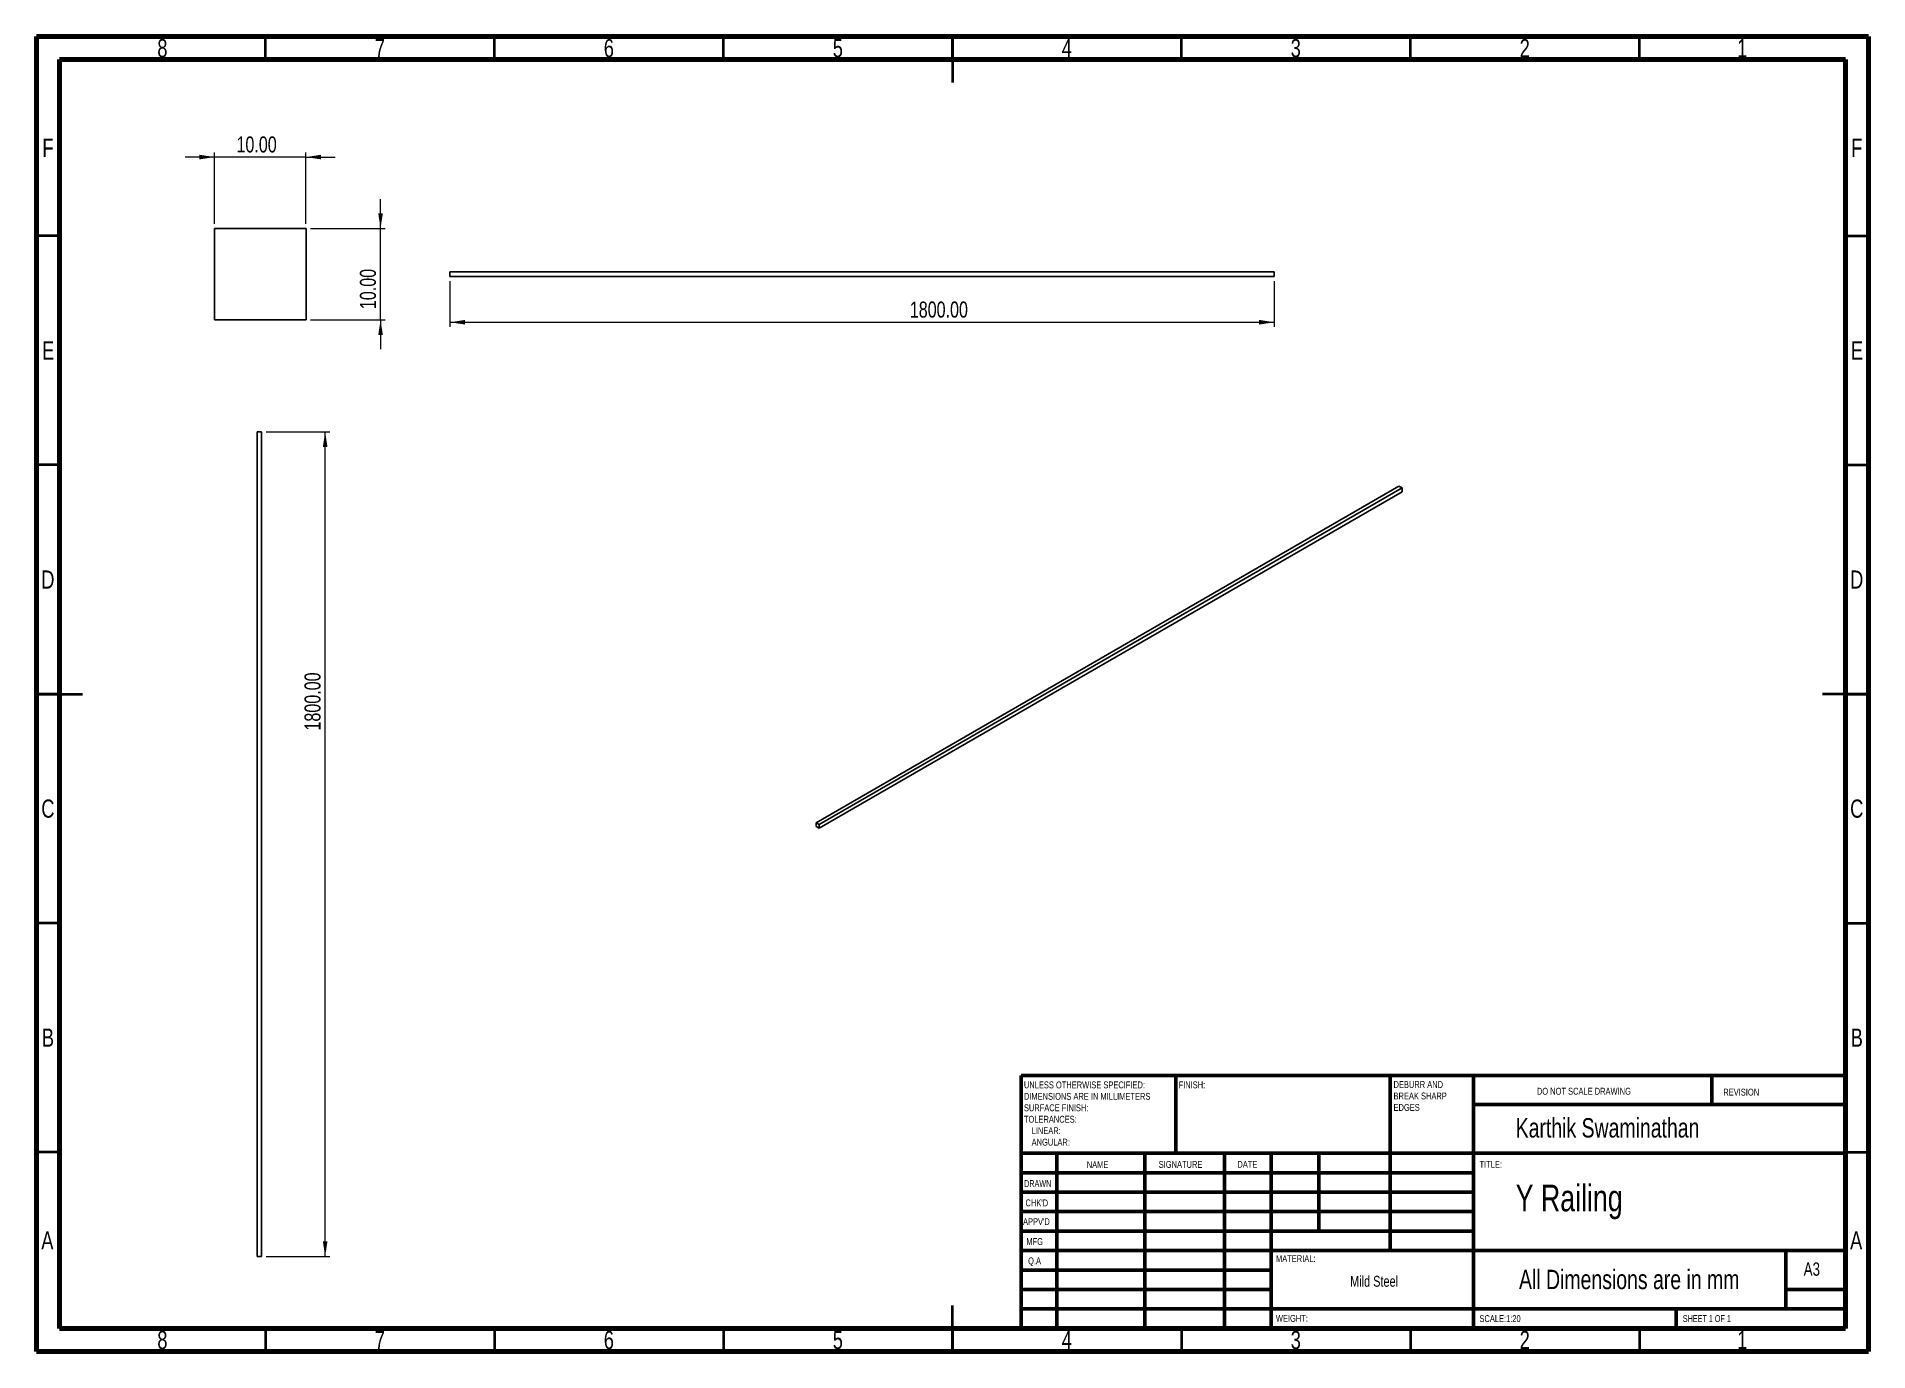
# Model space of a CAD drawing. Header units: millimetres. Extents: x 15 to 415, y 5 to 292.
import ezdxf

# ---------------------------------------------------------------- set-up
doc = ezdxf.new("R2010")
doc.units = ezdxf.units.MM
doc.styles.add('SLDTEXTSTYLE0', font='TXT', dxfattribs={"width": 0.75})
doc.styles.add('SLDTEXTSTYLE1', font='TXT', dxfattribs={"width": 0.686449})
doc.styles.add('SLDTEXTSTYLE2', font='TXT', dxfattribs={"width": 0.6875})
doc.dimstyles.new('SLDDIMSTYLE0', dxfattribs={"dimtxt": 3.5, "dimasz": 3.302, "dimexe": 0, "dimexo": 0.0625, "dimgap": 0.875, "dimtad": 1, "dimlfac": 10, "dimrnd": 1e-09, "dimzin": 4, "dimdsep": 46, "dimtxsty": 'SLDTEXTSTYLE0', "dimsah": 1, "dimcen": 0.09, "dimadec": 0, "dimazin": 1, "dimtfac": 1, "dimtofl": 0, "dimtmove": 0, "dimatfit": 3, "dimfxl": 0, "dimfrac": 2, "dimtolj": 1, "dimtzin": 12, "dimarcsym": 0})
doc.dimstyles.new('SLDDIMSTYLE1', dxfattribs={"dimtxt": 3.5, "dimasz": 3.302, "dimexe": 0, "dimexo": 0.0625, "dimgap": 0.875, "dimtad": 1, "dimlfac": 0.5, "dimrnd": 1e-09, "dimzin": 4, "dimdsep": 46, "dimtxsty": 'SLDTEXTSTYLE0', "dimsah": 1, "dimcen": 0.09, "dimadec": 0, "dimazin": 1, "dimtfac": 1, "dimtmove": 0, "dimatfit": 0, "dimfxl": 0, "dimfrac": 2, "dimtolj": 1, "dimtzin": 12, "dimarcsym": 0})

# ---------------------------------------------------------------- blocks, each defined once
blk = doc.blocks.new('SW_NOTE_0')
at = {"color": 0, "linetype": 'Continuous', "lineweight": 0, "char_height": 1.5, "attachment_point": 1, "style": 'SLDTEXTSTYLE0'}
for s, insert in [('UNLESS OTHERWISE SPECIFIED:', (0, 1.93)), ('SURFACE FINISH:', (0, -3.07)), ('DIMENSIONS ARE IN MILLIMETERS', (0, -0.57)), ('TOLERANCES:', (0, -5.57)), ('ANGULAR:', (1.69, -10.57)), ('LINEAR:', (1.69, -8.07))]:
    blk.add_mtext(s, dxfattribs=dict(at, insert=insert))
blk = doc.blocks.new('SW_NOTE_0_1')
at = {"color": 0, "linetype": 'Continuous', "lineweight": 0, "char_height": 1.5, "attachment_point": 1, "style": 'SLDTEXTSTYLE0'}
for s, insert in [('DEBURR AND', (0, 1.93)), ('BREAK SHARP', (0, -0.57)), ('EDGES', (0, -3.07))]:
    blk.add_mtext(s, dxfattribs=dict(at, insert=insert))
blk = doc.blocks.new('_D')
at = {"color": 7, "linetype": 'Continuous', "lineweight": 0}
for p, q in [((65.13, 205.73), (79.01, 205.73)), ((78.01, 25.73), (78.01, 205.73)), ((65.13, 25.73), (79.01, 25.73))]:
    blk.add_line(p, q, dxfattribs=at)
at = {"color": 7, "linetype": 'Continuous', "lineweight": 18}
for points in [[(78.01, 205.73), (77.5, 202.43), (78.51, 202.43)], [(78.01, 25.73), (78.51, 29.03), (77.5, 29.03)]]:
    blk.add_solid(points, dxfattribs=at)
at = {"color": 7, "linetype": 'Continuous', "lineweight": 18, "insert": (73.49, 140.52), "char_height": 3.5, "attachment_point": 1, "rotation": 90, "style": 'SLDTEXTSTYLE0'}
blk.add_mtext('1800.00', dxfattribs=at)
blk = doc.blocks.new('_D_1')
at = {"color": 7, "linetype": 'Continuous', "lineweight": 0}
for p, q in [((53.82, 265.71), (47.47, 265.71)), ((53.82, 251.15), (53.82, 266.71)), ((73.82, 265.71), (53.82, 265.71)), ((73.82, 251.15), (73.82, 266.71)), ((73.82, 265.71), (80.17, 265.71))]:
    blk.add_line(p, q, dxfattribs=at)
at = {"color": 7, "linetype": 'Continuous', "lineweight": 18}
for points in [[(53.82, 265.71), (50.52, 266.22), (50.52, 265.2)], [(73.82, 265.71), (77.12, 265.2), (77.12, 266.22)]]:
    blk.add_solid(points, dxfattribs=at)
at = {"color": 7, "linetype": 'Continuous', "lineweight": 18, "insert": (58.64, 270.22), "char_height": 3.5, "attachment_point": 1, "style": 'SLDTEXTSTYLE0'}
blk.add_mtext('10.00', dxfattribs=at)
blk = doc.blocks.new('_D_2')
at = {"color": 7, "linetype": 'Continuous', "lineweight": 0}
for p, q in [((90.1, 250.15), (90.1, 256.5)), ((74.82, 250.15), (91.1, 250.15)), ((90.1, 230.15), (90.1, 250.15)), ((74.82, 230.15), (91.1, 230.15)), ((90.1, 230.15), (90.1, 223.8))]:
    blk.add_line(p, q, dxfattribs=at)
at = {"color": 7, "linetype": 'Continuous', "lineweight": 18}
for points in [[(90.1, 250.15), (90.61, 253.46), (89.59, 253.46)], [(90.1, 230.15), (89.59, 226.85), (90.61, 226.85)]]:
    blk.add_solid(points, dxfattribs=at)
at = {"color": 7, "linetype": 'Continuous', "lineweight": 18, "insert": (85.59, 232.52), "char_height": 3.5, "attachment_point": 1, "rotation": 90, "style": 'SLDTEXTSTYLE0'}
blk.add_mtext('10.00', dxfattribs=at)
blk = doc.blocks.new('_D_3')
at = {"color": 7, "linetype": 'Continuous', "lineweight": 0}
for p, q in [((105.26, 238.65), (105.26, 228.65)), ((285.26, 238.65), (285.26, 228.65)), ((105.26, 229.65), (285.26, 229.65))]:
    blk.add_line(p, q, dxfattribs=at)
at = {"color": 7, "linetype": 'Continuous', "lineweight": 18}
for points in [[(105.26, 229.65), (108.56, 229.15), (108.56, 230.16)], [(285.26, 229.65), (281.96, 230.16), (281.96, 229.15)]]:
    blk.add_solid(points, dxfattribs=at)
at = {"color": 7, "linetype": 'Continuous', "lineweight": 18, "insert": (205.68, 234.17), "char_height": 3.5, "attachment_point": 1, "style": 'SLDTEXTSTYLE0'}
blk.add_mtext('1800.00', dxfattribs=at)

msp = doc.modelspace()

# ---------------------------------------------------------------- linework, layer by layer
at = {"color": 7, "linetype": 'Continuous', "lineweight": 70}
for p, q in [((15, 5), (15, 292)), ((15, 292), (415, 292)), ((415, 292), (415, 5)), ((20, 10), (20, 287)), ((20, 287), (410, 287)), ((410, 287), (410, 10)), ((410, 10), (20, 10)), ((415, 5), (15, 5))]:
    msp.add_line(p, q, dxfattribs=at)
at = {"color": 7, "linetype": 'Continuous', "lineweight": 35}
for p, q in [((65, 287), (65, 292)), ((115, 287), (115, 292)), ((165, 287), (165, 292)), ((215, 292), (215, 282)), ((215, 287), (215, 292)), ((265, 287), (265, 292)), ((315, 287), (315, 292)), ((365, 287), (365, 292)), ((20, 248.5), (15, 248.5)), ((410, 248.5), (415, 248.5)), ((20, 198.5), (15, 198.5)), ((410, 198.5), (415, 198.5)), ((15, 148.5), (25, 148.5)), ((20, 148.5), (15, 148.5)), ((415, 148.5), (405, 148.5)), ((410, 148.5), (415, 148.5)), ((20, 98.5), (15, 98.5)), ((410, 98.5), (415, 98.5)), ((20, 48.5), (15, 48.5)), ((410, 48.5), (415, 48.5)), ((215, 5), (215, 15)), ((65, 10), (65, 5)), ((115, 10), (115, 5)), ((165, 10), (165, 5)), ((215, 10), (215, 5)), ((265, 10), (265, 5)), ((315, 10), (315, 5)), ((365, 10), (365, 5))]:
    msp.add_line(p, q, dxfattribs=at)
at = {"color": 7, "linetype": 'Continuous', "lineweight": 25}
for p, q in [((53.8221, 250.1543), (53.8221, 230.1543)), ((73.8221, 250.1543), (53.8221, 250.1543)), ((73.8221, 230.1543), (73.8221, 250.1543)), ((105.261, 239.6543), (105.261, 240.6543)), ((105.261, 240.6543), (285.261, 240.6543)), ((285.261, 239.6543), (285.261, 240.6543)), ((105.261, 239.6543), (285.261, 239.6543)), ((53.8221, 230.1543), (73.8221, 230.1543)), ((63.1323, 25.7293), (63.1323, 205.7293)), ((64.1323, 205.7293), (63.1323, 205.7293)), ((64.1323, 25.7293), (64.1323, 205.7293)), ((185.197, 120.408), (312.4762, 193.8847)), ((185.9041, 119.9998), (313.1833, 193.4765)), ((185.9041, 119.1832), (313.1833, 192.66)), ((313.1833, 193.4765), (312.4762, 193.8847)), ((313.1833, 192.66), (313.1833, 193.4765)), ((185.9041, 119.9998), (185.197, 120.408)), ((185.197, 120.408), (185.197, 119.5915)), ((185.197, 119.5915), (185.9041, 119.1832)), ((185.9041, 119.1832), (185.9041, 119.9998)), ((64.1323, 25.7293), (63.1323, 25.7293))]:
    msp.add_line(p, q, dxfattribs=at)
at = {"color": 7, "linetype": 'Continuous', "lineweight": 50}
for p, q in [((230, 65.25), (410, 65.25)), ((230, 65.25), (230, 10)), ((263.8, 48.25), (263.8, 65.25)), ((310.6, 65.25), (310.6, 27)), ((328.8, 65.25), (328.8, 10)), ((380.8, 58.875), (380.8, 65.25)), ((410, 58.875), (328.8, 58.875)), ((410, 48.25), (230, 48.25)), ((237.8, 48.25), (237.8, 10)), ((256.991, 48.25), (256.991, 10)), ((274.3989, 48.25), (274.3989, 10)), ((284.6, 10), (284.6, 48.25)), ((295, 31.25), (295, 48.25)), ((328.8, 44), (230, 44)), ((328.8, 39.75), (230, 39.75)), ((328.8, 35.5), (230, 35.5)), ((328.8, 31.25), (230, 31.25)), ((284.6, 27), (230, 27)), ((284.6, 27), (410, 27)), ((397, 14.25), (397, 27)), ((284.6, 22.7499), (230, 22.7499)), ((284.6, 18.5), (230, 18.5)), ((410, 18.5), (397, 18.5)), ((230, 14.25), (410, 14.25)), ((373, 10), (373, 14.25))]:
    msp.add_line(p, q, dxfattribs=at)

# ---------------------------------------------------------------- block references
at = {"color": 7, "linetype": 'Continuous', "lineweight": 0}
for name, p in [('SW_NOTE_0_1', (311.3092, 62.0695)), ('SW_NOTE_0', (230.5937, 61.9874))]:
    msp.add_blockref(name, p, dxfattribs=at)

# ---------------------------------------------------------------- texts
for s, insert, char_height, attachment_point, style in [('8', (42.46, 291.4669), 3.9687, 2, 'SLDTEXTSTYLE0'), ('7', (89.96, 291.4669), 3.9687, 2, 'SLDTEXTSTYLE0'), ('6', (139.96, 291.4669), 3.9687, 2, 'SLDTEXTSTYLE0'), ('5', (189.96, 291.4669), 3.9687, 2, 'SLDTEXTSTYLE0'), ('4', (239.96, 291.4669), 3.9687, 2, 'SLDTEXTSTYLE0'), ('3', (289.96, 291.4669), 3.9687, 2, 'SLDTEXTSTYLE0'), ('2', (339.96, 291.4669), 3.9687, 2, 'SLDTEXTSTYLE0'), ('1', (387.46, 291.4669), 3.9687, 2, 'SLDTEXTSTYLE0'), ('F', (17.4577, 269.7169), 3.9687, 2, 'SLDTEXTSTYLE0'), ('F', (412.4577, 269.7169), 3.9687, 2, 'SLDTEXTSTYLE0'), ('E', (17.5078, 225.4669), 3.9687, 2, 'SLDTEXTSTYLE0'), ('E', (412.5078, 225.4669), 3.9687, 2, 'SLDTEXTSTYLE0'), ('D', (17.4527, 175.4669), 3.9687, 2, 'SLDTEXTSTYLE0'), ('D', (412.4527, 175.4669), 3.9687, 2, 'SLDTEXTSTYLE0'), ('C', (17.4587, 125.4669), 3.9687, 2, 'SLDTEXTSTYLE0'), ('C', (412.4587, 125.4669), 3.9687, 2, 'SLDTEXTSTYLE0'), ('B', (17.4706, 75.4669), 3.9687, 2, 'SLDTEXTSTYLE0'), ('B', (412.4706, 75.4669), 3.9687, 2, 'SLDTEXTSTYLE0'), ('FINISH:', (264.3713, 63.9193), 1.5, 1, 'SLDTEXTSTYLE0'), ('DO NOT SCALE DRAWING', (342.6146, 62.533), 1.5, 1, 'SLDTEXTSTYLE0'), ('REVISION', (383.3276, 62.3349), 1.5, 1, 'SLDTEXTSTYLE0'), ('Karthik Swaminathan', (337.9838, 55.9111), 4.233333, 1, 'SLDTEXTSTYLE0'), ('NAME', (244.3222, 46.5015), 1.5, 1, 'SLDTEXTSTYLE0'), ('SIGNATURE', (260.0336, 46.5618), 1.5, 1, 'SLDTEXTSTYLE0'), ('DATE', (277.2147, 46.5762), 1.5, 1, 'SLDTEXTSTYLE0'), ('TITLE:', (330.0902, 46.5762), 1.5, 1, 'SLDTEXTSTYLE0'), ('DRAWN', (230.6434, 42.3848), 1.5, 1, 'SLDTEXTSTYLE1'), ('Y Railing', (337.9838, 41.3923), 5.82083, 1, 'SLDTEXTSTYLE0'), ("CHK'D", (230.9392, 38.1619), 1.5, 1, 'SLDTEXTSTYLE0'), ("APPV'D", (230.4017, 34.0659), 1.5, 1, 'SLDTEXTSTYLE0'), ('A', (17.3397, 31.2169), 3.9687, 2, 'SLDTEXTSTYLE0'), ('MFG', (231.124, 29.7158), 1.5, 1, 'SLDTEXTSTYLE0'), ('A', (412.3397, 31.2169), 3.9687, 2, 'SLDTEXTSTYLE0'), ('Q.A', (231.509, 25.5047), 1.5, 1, 'SLDTEXTSTYLE0'), ('MATERIAL:', (285.6459, 25.9861), 1.5, 1, 'SLDTEXTSTYLE0'), ('A3', (400.8712, 24.4064), 2.91042, 1, 'SLDTEXTSTYLE0'), ('Mild Steel', (307.0624, 21.4856), 2.38125, 2, 'SLDTEXTSTYLE0'), ('All Dimensions are in mm', (362.7788, 22.8106), 4.233333, 2, 'SLDTEXTSTYLE0'), ('WEIGHT:', (285.6178, 12.9493), 1.4986, 1, 'SLDTEXTSTYLE0'), ('SCALE:1:20', (330.074, 12.9001), 1.5, 1, 'SLDTEXTSTYLE0'), ('SHEET 1 OF 1', (374.4783, 12.9001), 1.5, 1, 'SLDTEXTSTYLE2'), ('8', (42.46, 9.4669), 3.9687, 2, 'SLDTEXTSTYLE0'), ('7', (89.96, 9.4669), 3.9687, 2, 'SLDTEXTSTYLE0'), ('6', (139.96, 9.4669), 3.9687, 2, 'SLDTEXTSTYLE0'), ('5', (189.96, 9.4669), 3.9687, 2, 'SLDTEXTSTYLE0'), ('4', (239.96, 9.4669), 3.9687, 2, 'SLDTEXTSTYLE0'), ('3', (289.96, 9.4669), 3.9687, 2, 'SLDTEXTSTYLE0'), ('2', (339.96, 9.4669), 3.9687, 2, 'SLDTEXTSTYLE0'), ('1', (387.46, 9.4669), 3.9687, 2, 'SLDTEXTSTYLE0')]:
    msp.add_mtext(s, dxfattribs=dict(at, insert=insert, char_height=char_height, attachment_point=attachment_point, style=style))

# ---------------------------------------------------------------- dimensions: what is measured, and where the dimension line sits
at = {"color": 7, "linetype": 'Continuous', "lineweight": 18}
for base, p1, p2, dimstyle, picture, middle in [((53.8221, 265.7112), (73.8221, 250.1543), (53.8221, 250.1543), 'SLDDIMSTYLE1', '_D_1', (64.4591, 265.7112)), ((285.261, 229.6543), (105.261, 239.6543), (285.261, 239.6543), 'SLDDIMSTYLE0', '_D_3', (214.0843, 229.6543))]:
    dim = msp.add_linear_dim(base=base, p1=p1, p2=p2, dimstyle=dimstyle, dxfattribs=at)
    dim.commit()
    dim.dimension.update_dxf_attribs({"geometry": picture, "text_midpoint": middle, "dimtype": 160})
for base, p1, p2, dimstyle, picture, middle in [((90.098, 250.1543), (73.8221, 230.1543), (73.8221, 250.1543), 'SLDDIMSTYLE1', '_D_2', (90.098, 238.334)), ((78.0061, 205.7293), (64.1323, 25.7293), (64.1323, 205.7293), 'SLDDIMSTYLE0', '_D', (78.0061, 148.9237))]:
    dim = msp.add_linear_dim(base=base, p1=p1, p2=p2, angle=90, dimstyle=dimstyle, dxfattribs=at)
    dim.commit()
    dim.dimension.update_dxf_attribs({"geometry": picture, "text_midpoint": middle, "dimtype": 160})

doc.saveas('drawing.dxf')
